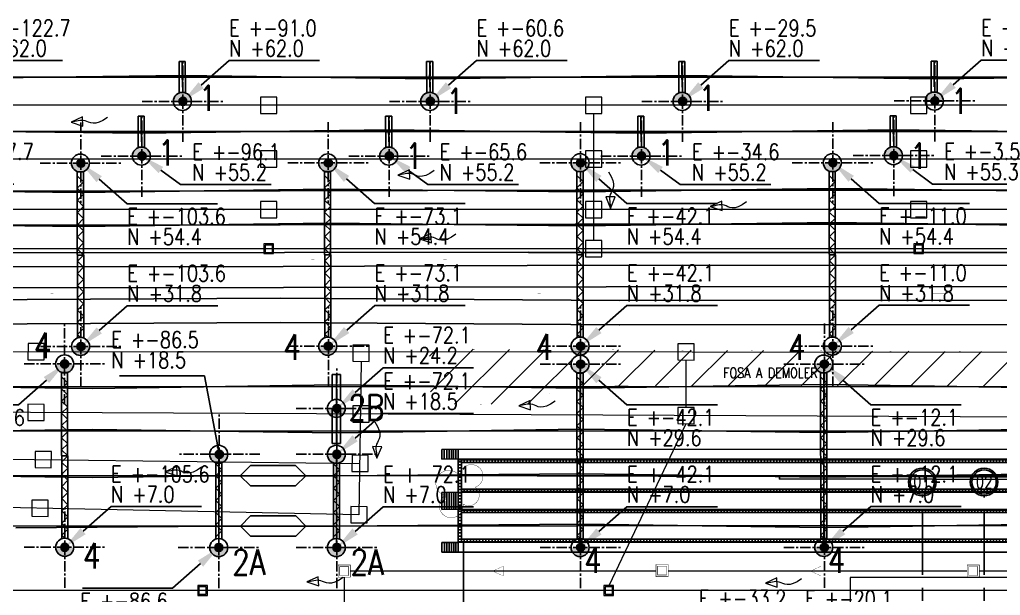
# Model space of a CAD drawing. Header units: millimetres. Extents: x -940 to 1351, y -586 to 711.
# Drawn here: x 488.1 to 608.8, y 285 to 355.9 of the extents above; entities that cross this region are included whole.
import ezdxf
from ezdxf import colors
from ezdxf.entities.mleader import LeaderData, LeaderLine
from ezdxf.math import Vec2, Vec3

# ---------------------------------------------------------------- set-up
doc = ezdxf.new("R2010")
doc.units = ezdxf.units.MM
doc.linetypes.add('CENTER', pattern=[50.8, 31.75, -6.35, 6.35, -6.35])
doc.linetypes.add('DASHED2', pattern=[0.375, 0.25, -0.125])
for name, color, linetype in [('_FO TESUR', 6, 'Continuous'), ('camara de inspeccion', 4, 'Continuous'), ('Catenaria', 2, 'Continuous'), ('CLOACAL PRIMARIO', 6, 'Continuous'), ('ENad-ARBOLES', 84, 'Continuous'), ('ENad-Muro y Alambres nuestro', 104, 'Continuous'), ('ENad-Vias principales', 2, 'Continuous'), ('GE-Background', 252, 'Continuous'), ('GE-Cotas', 1, 'Continuous'), ('GE-Ejes', 1, 'CENTER'), ('GE-Textos', 3, 'Continuous'), ('ME-Vias con catenarias', 30, 'Continuous'), ('PLATAFORMA LAVADOS', 1, 'Continuous'), ('REJILLA', 1, 'Continuous'), ('TUB', 3, 'Continuous'), ('unifilar VIAS Ppales', 5, 'DASHED2')]:
    doc.layers.add(name, color=color, linetype=linetype)
for name, color, linetype, lineweight in [('Catenaria textos', 253, 'Continuous', 15), ('CI-Circulación', 3, 'Continuous', 20), ('CI-DRENAJES ZONA VIAS', 5, 'Continuous', 9), ('CI-PLUVIALES', 3, 'Continuous', 9)]:
    doc.layers.add(name, color=color, linetype=linetype, lineweight=lineweight)
doc.styles.add('Romans', font='romans.shx', dxfattribs={"width": 0.8})
doc.styles.add('Romans PF', font='romans.shx', dxfattribs={"width": 0.8})
doc.styles.get("Standard").update_dxf_attribs({"font": 'arial.ttf'})

# ---------------------------------------------------------------- blocks, each defined once
blk = doc.blocks.new('CAMARA DRENAJE RANURADO')
at = {"layer": 'CI-DRENAJES ZONA VIAS', "ltscale": 2}
blk.add_lwpolyline([(0, -1), (2, -1), (2, 1), (0, 1)], close=True, dxfattribs=at)
blk = doc.blocks.new('CAMARA PL')
at = {"layer": 'CI-PLUVIALES', "ltscale": 2}
for points in [[(0, -0.6), (1.2, -0.6), (1.2, 0.6), (0, 0.6)], [(0.15, -0.45), (1.05, -0.45), (1.05, 0.45), (0.15, 0.45)]]:
    blk.add_lwpolyline(points, close=True, dxfattribs=at)
blk.add_lwpolyline([(0.35, 0.6), (0.85, 0.6)], dxfattribs=at)
blk = doc.blocks.new('CI')
at = {"layer": 'camara de inspeccion', "ltscale": 2, "const_width": 0.06}
for points in [[(17942.25, 14562.38), (17942.25, 14561.63), (17943, 14561.63), (17943.75, 14561.63), (17943.75, 14562.38), (17943.75, 14563.13), (17943, 14563.13), (17942.25, 14563.13)], [(17942.45, 14562.38), (17942.45, 14561.83), (17943, 14561.83), (17943.55, 14561.83), (17943.55, 14562.38), (17943.55, 14562.93), (17943, 14562.93), (17942.45, 14562.93)], [(17981.38, 14562.45), (17981.38, 14561.7), (17982.13, 14561.7), (17982.88, 14561.7), (17982.88, 14562.45), (17982.88, 14563.2), (17982.13, 14563.2), (17981.38, 14563.2)], [(17981.58, 14562.45), (17981.58, 14561.9), (17982.13, 14561.9), (17982.68, 14561.9), (17982.68, 14562.45), (17982.68, 14563), (17982.13, 14563), (17981.58, 14563)], [(18019.68, 14562.39), (18019.68, 14561.64), (18020.43, 14561.64), (18021.18, 14561.64), (18021.18, 14562.39), (18021.18, 14563.14), (18020.43, 14563.14), (18019.68, 14563.14)], [(18019.88, 14562.39), (18019.88, 14561.84), (18020.43, 14561.84), (18020.98, 14561.84), (18020.98, 14562.39), (18020.98, 14562.94), (18020.43, 14562.94), (18019.88, 14562.94)]]:
    blk.add_lwpolyline(points, close=True, dxfattribs=at)
blk = doc.blocks.new('flechas')
at = {"layer": 'CLOACAL PRIMARIO', "lineweight": 20, "ltscale": 2, "const_width": 0.06}
for points in [[(-17344.24, 3468.09), (-17346.83, 3466.9), (-17344.24, 3465.71), (-17344.24, 3468.09)], [(-17265.99, 3468.1), (-17268.57, 3466.9), (-17265.98, 3465.71), (-17265.99, 3468.1)]]:
    blk.add_lwpolyline(points, dxfattribs=at)
blk = doc.blocks.new('A$C03172A41')
at = {"layer": 'Catenaria'}
for points in [[(2.23, 12.59), (0, 12.59, 1)], [(2.23, 1.11), (0, 1.11, 1)]]:
    blk.add_hatch(color=256, dxfattribs=at).paths.add_polyline_path(points)
for p, q in [((0, 12.59), (2.23, 12.59)), ((0.74, 11.55), (0.74, 2.16)), ((1.49, 11.55), (1.49, 2.16)), ((0, 1.11), (2.23, 1.11))]:
    blk.add_line(p, q, dxfattribs=at)
blk.add_lwpolyline([(0.74, 2.42), (1.49, 3.17), (0.74, 3.92), (1.49, 4.67), (0.74, 5.42), (1.49, 6.17), (0.74, 6.92), (1.49, 7.67), (0.74, 8.42), (1.49, 9.17), (0.74, 9.92), (1.49, 10.67), (0.74, 11.42)], dxfattribs=at)
for centre in [(1.11, 12.59), (1.11, 1.11)]:
    blk.add_circle(centre, 1.11, dxfattribs=at)
blk = doc.blocks.new('A$C0E6C2C1E')
at = {"layer": 'Catenaria'}
for points in [[(2.23, 23.69), (0, 23.69, 1)], [(2.24, 1.11), (0.01, 1.11, 1)]]:
    blk.add_hatch(color=256, dxfattribs=at).paths.add_polyline_path(points)
at = {"linetype": 'Continuous', "ltscale": 4}
blk.add_line((1.49, 12.36), (0.74, 12.36), dxfattribs=at)
at = {"layer": 'Catenaria'}
for p, q in [((0.72, 22.62), (0.76, 2.16)), ((0.72, 22.62), (1.47, 22.62)), ((1.47, 22.62), (1.51, 2.15))]:
    blk.add_line(p, q, dxfattribs=at)
blk.add_lwpolyline([(1.13, 2.23), (0.76, 2.6), (1.51, 3.35), (0.76, 4.1), (1.51, 4.85), (0.75, 5.6), (1.5, 6.35), (0.75, 7.1), (1.5, 7.85), (0.75, 8.6), (1.5, 9.36), (0.75, 10.1), (1.49, 10.86), (0.74, 11.61), (1.49, 12.36), (0.74, 13.11), (1.49, 13.86), (0.74, 14.61), (1.48, 15.36), (0.73, 16.11), (1.48, 16.86), (0.73, 17.61), (1.48, 18.36), (0.73, 19.11), (1.48, 19.86), (0.72, 20.61), (1.47, 21.37), (0.72, 22.12)], dxfattribs=at)
for centre in [(1.11, 23.69), (1.12, 1.11)]:
    blk.add_circle(centre, 1.11, dxfattribs=at)
blk = doc.blocks.new('A$C0E88229D')
at = {"layer": 'Catenaria'}
blk.add_hatch(color=256, dxfattribs=at).paths.add_polyline_path([(2.23, 4.91), (0, 4.91, 1)])
at = {"linetype": 'Continuous', "ltscale": 4}
blk.add_line((1.11, 0), (1.11, 3.16), dxfattribs=at)
at = {"color": 1}
for p, q in [((1.01, 2.13), (1.11, 2.13)), ((1.01, 1.73), (1.11, 1.73)), ((1.11, 2.13), (1.21, 2.13)), ((1.11, 1.73), (1.21, 1.73))]:
    blk.add_line(p, q, dxfattribs=at)
at = {"layer": 'Catenaria'}
for p, q in [((0, 4.91), (2.23, 4.91)), ((0.74, 3.86), (0.74, 0)), ((1.49, 3.86), (1.49, 0))]:
    blk.add_line(p, q, dxfattribs=at)
at = {"layer": 'Catenaria', "linetype": 'Continuous', "ltscale": 4}
for p, q in [((1.49, 1.93), (0.74, 1.93)), ((1.49, 0), (0.74, 0))]:
    blk.add_line(p, q, dxfattribs=at)
at = {"layer": 'Catenaria'}
blk.add_circle((1.11, 4.91), 1.11, dxfattribs=at)
blk = doc.blocks.new('A$C31C300FB')
at = {"layer": 'Catenaria', "ltscale": 4}
for p, q in [((0, 1.25), (1.25, 2.51)), ((8.06, 1.25), (6.81, 2.51)), ((0, 1.25), (1.25, 0)), ((8.06, 1.25), (6.81, 0))]:
    blk.add_line(p, q, dxfattribs=at)
for points in [[(1.25, 2.51), (6.81, 2.51)], [(1.25, 0), (6.81, 0)]]:
    blk.add_lwpolyline(points, dxfattribs=at)
blk = doc.blocks.new('A$C479D10DC')
at = {"layer": 'Catenaria'}
blk.add_hatch(color=256, dxfattribs=at).paths.add_polyline_path([(2.23, 4.31), (0, 4.31, 1)])
at = {"layer": 'Catenaria', "ltscale": 2}
for p, q in [((0.61, 5.31), (0.61, 8.51)), ((0.61, 0), (0.61, 4.31))]:
    blk.add_line(p, q, dxfattribs=at)
at = {"layer": 'Catenaria', "ltscale": 4}
for p, q in [((0.61, 8.51), (1.61, 8.51)), ((1.11, 8.51), (1.11, 0)), ((1.61, 8.51), (1.61, 5.31)), ((1.61, 4.31), (1.61, 0)), ((1.61, 0), (0.61, 0))]:
    blk.add_line(p, q, dxfattribs=at)
at = {"layer": 'Catenaria'}
blk.add_line((0, 4.31), (2.23, 4.31), dxfattribs=at)
blk.add_circle((1.11, 4.31), 1.11, dxfattribs=at)
blk = doc.blocks.new('A$C32A26A33')
at = {"layer": 'Catenaria'}
for points in [[(2.23, 23.69), (0, 23.69, 1)], [(2.24, 1.11), (0.01, 1.11, 1)]]:
    blk.add_hatch(color=256, dxfattribs=at).paths.add_polyline_path(points)
for p, q in [((0.72, 22.62), (0.76, 2.16)), ((0.72, 22.62), (1.47, 22.62)), ((1.47, 22.62), (1.51, 2.15))]:
    blk.add_line(p, q, dxfattribs=at)
blk.add_lwpolyline([(1.13, 2.23), (0.76, 2.6), (1.51, 3.35), (0.76, 4.1), (1.51, 4.85), (0.75, 5.6), (1.5, 6.35), (0.75, 7.1), (1.5, 7.85), (0.75, 8.6), (1.5, 9.36), (0.75, 10.1), (1.49, 10.86), (0.74, 11.61), (1.49, 12.36), (0.74, 13.11), (1.49, 13.86), (0.74, 14.61), (1.48, 15.36), (0.73, 16.11), (1.48, 16.86), (0.73, 17.61), (1.48, 18.36), (0.73, 19.11), (1.48, 19.86), (0.72, 20.61), (1.47, 21.37), (0.72, 22.12)], dxfattribs=at)
for centre in [(1.11, 23.69), (1.12, 1.11)]:
    blk.add_circle(centre, 1.11, dxfattribs=at)
blk = doc.blocks.new('COORDENADAS 4.0')
at = {"layer": 'GE-Cotas', "ltscale": 4}
h = blk.add_hatch(color=256, dxfattribs=at)
h.dxf.hatch_style = 1
h.paths.add_polyline_path([(0, 0.5, 0.414214), (-0.5, 0), (0, 0)])
h.paths.add_polyline_path([(0, 0.5), (0, 0), (0.5, 0, 0.414214)])
h.paths.add_polyline_path([(0.5, 0), (0, 0), (0, -0.5, 0.414214)])
h.paths.add_polyline_path([(0, 0), (-0.5, 0, 0.414214), (0, -0.5)])
at = {"layer": 'GE-Cotas', "linetype": 'CENTER', "ltscale": 0.04}
for p, q in [((0, -5), (0, 5)), ((-5, 0), (5, 0))]:
    blk.add_line(p, q, dxfattribs=at)
at = {"layer": 'GE-Cotas', "ltscale": 4}
blk.add_circle((0, 0), 0.5, dxfattribs=at)
at = {"layer": 'GE-Cotas', "color": 3, "ltscale": 4, "style": 'Romans', "width": 0.8}
for tag, p in [('COORDENADASX', (5.7, 8.02)), ('COORDENADASY', (5.7, 5.52))]:
    blk.add_attdef(tag, p, '', height=2, dxfattribs=at)
at = {"layer": 'GE-Cotas', "color": 2, "ltscale": 4}
ml = blk.add_multileader_mtext('Standard', dxfattribs=at)
ml.set_content('', color=2)
ml.set_leader_properties()
ml.build(insert=Vec2(0, 0))
ml.multileader.update_dxf_attribs({"text_right_attachment_type": 6, "dogleg_length": 0.36, "arrow_head_size": 3})
ctx = ml.context
ctx.base_point, ctx.arrow_head_size = Vec3(16.83, 5.02), 3
ctx.right_attachment = 6
notes = []
notes.append((ctx, [(0, (1, 1, 0), (5.7, 5.02), (1, 0), 11.13, [(0, [(0, 0)], 0, [])])]))
ctx.mtext.insert, ctx.mtext.flow_direction = Vec3(18.83, 7.02), 5
for ctx, leaders in notes:
    for number, flags, end, landing, length, lines in leaders:
        leader = LeaderData()
        leader.index, (leader.has_last_leader_line, leader.has_dogleg_vector, leader.attachment_direction) = number, flags
        leader.last_leader_point, leader.dogleg_vector, leader.dogleg_length = Vec3(end), Vec3(landing), length
        for number, points, colour, breaks in lines:
            line = LeaderLine()
            line.index, line.vertices, line.color, line.breaks = number, Vec3.list(points), colors.encode_raw_color(colour), breaks
            leader.lines.append(line)
        ctx.leaders.append(leader)
blk = doc.blocks.new('COORDENADAS 4.2')
at = {"layer": 'GE-Cotas', "ltscale": 4}
h = blk.add_hatch(color=256, dxfattribs=at)
h.dxf.hatch_style = 1
h.paths.add_polyline_path([(0, -0.5, -0.414214), (-0.5, 0), (0, 0)])
h.paths.add_polyline_path([(0, -0.5), (0, 0), (0.5, 0, -0.414214)])
h.paths.add_polyline_path([(0.5, 0), (0, 0), (0, 0.5, -0.414214)])
h.paths.add_polyline_path([(0, 0), (-0.5, 0, -0.414214), (0, 0.5)])
at = {"layer": 'GE-Cotas', "linetype": 'CENTER', "ltscale": 0.04}
for p, q in [((0, 5), (0, -5)), ((-5, 0), (5, 0))]:
    blk.add_line(p, q, dxfattribs=at)
at = {"layer": 'GE-Cotas', "ltscale": 4}
blk.add_circle((0, 0), 0.5, dxfattribs=at)
at = {"layer": 'GE-Cotas', "color": 3, "ltscale": 4, "style": 'Romans', "width": 0.8}
for tag, p in [('COORDENADASX', (5.7, -7.56)), ('COORDENADASY', (5.7, -10.07))]:
    blk.add_attdef(tag, p, '', height=2, dxfattribs=at)
at = {"layer": 'GE-Cotas', "color": 2, "ltscale": 4}
ml = blk.add_multileader_mtext('Standard', dxfattribs=at)
ml.set_content('', color=2)
ml.set_leader_properties()
ml.build(insert=Vec2(0, 0))
ml.multileader.update_dxf_attribs({"text_right_attachment_type": 6, "dogleg_length": 0.36, "arrow_head_size": 3})
ctx = ml.context
ctx.base_point, ctx.arrow_head_size = Vec3(16.83, -5.02), 3
ctx.right_attachment = 6
notes = []
notes.append((ctx, [(0, (1, 1, 0), (5.7, -5.02), (1, 0), 11.13, [(0, [(0, 0)], 0, [])])]))
ctx.mtext.insert, ctx.mtext.flow_direction = Vec3(18.83, -3.02), 5
for ctx, leaders in notes:
    for number, flags, end, landing, length, lines in leaders:
        leader = LeaderData()
        leader.index, (leader.has_last_leader_line, leader.has_dogleg_vector, leader.attachment_direction) = number, flags
        leader.last_leader_point, leader.dogleg_vector, leader.dogleg_length = Vec3(end), Vec3(landing), length
        for number, points, colour, breaks in lines:
            line = LeaderLine()
            line.index, line.vertices, line.color, line.breaks = number, Vec3.list(points), colors.encode_raw_color(colour), breaks
            leader.lines.append(line)
        ctx.leaders.append(leader)
blk = doc.blocks.new('COORDENADAS 4.6')
at = {"layer": 'GE-Cotas', "ltscale": 4}
h = blk.add_hatch(color=256, dxfattribs=at)
h.dxf.hatch_style = 1
h.paths.add_polyline_path([(0, 0.5, 0.414214), (-0.5, 0), (0, 0)])
h.paths.add_polyline_path([(0, 0.5), (0, 0), (0.5, 0, 0.414214)])
h.paths.add_polyline_path([(0.5, 0), (0, 0), (0, -0.5, 0.414214)])
h.paths.add_polyline_path([(0, 0), (-0.5, 0, 0.414214), (0, -0.5)])
at = {"layer": 'GE-Cotas', "linetype": 'CENTER', "ltscale": 0.04}
for p, q in [((0, -5), (0, 5)), ((-5, 0), (5, 0))]:
    blk.add_line(p, q, dxfattribs=at)
at = {"layer": 'GE-Cotas', "ltscale": 4}
blk.add_circle((0, 0), 0.5, dxfattribs=at)
at = {"layer": 'GE-Cotas', "color": 3, "ltscale": 4, "style": 'Romans', "width": 0.8}
for tag, p in [('COORDENADASX', (6.2, -0.48)), ('COORDENADASY', (6.2, -2.99))]:
    blk.add_attdef(tag, p, '', height=2, dxfattribs=at)
at = {"layer": 'GE-Cotas', "color": 2, "ltscale": 4}
ml = blk.add_multileader_mtext('Standard', dxfattribs=at)
ml.set_content('', color=2)
ml.set_leader_properties()
ml.build(insert=Vec2(0, 0))
ml.multileader.update_dxf_attribs({"text_right_attachment_type": 6, "dogleg_length": 0.36, "arrow_head_size": 2.9})
ctx = ml.context
ctx.base_point, ctx.arrow_head_size, ctx.plane_origin = Vec3(15.88, -3.5), 2.9, Vec3(-0.94, 4.06)
ctx.right_attachment = 6
notes = []
notes.append((ctx, [(0, (1, 1, 0), (4.76, -3.5), (1, 0), 11.13, [(0, [(0, 0)], 0, [])])]))
ctx.mtext.insert, ctx.mtext.flow_direction = Vec3(17.88, -1.5), 5
for ctx, leaders in notes:
    for number, flags, end, landing, length, lines in leaders:
        leader = LeaderData()
        leader.index, (leader.has_last_leader_line, leader.has_dogleg_vector, leader.attachment_direction) = number, flags
        leader.last_leader_point, leader.dogleg_vector, leader.dogleg_length = Vec3(end), Vec3(landing), length
        for number, points, colour, breaks in lines:
            line = LeaderLine()
            line.index, line.vertices, line.color, line.breaks = number, Vec3.list(points), colors.encode_raw_color(colour), breaks
            leader.lines.append(line)
        ctx.leaders.append(leader)
blk = doc.blocks.new('COORDENADAS 4.7')
at = {"layer": 'GE-Cotas', "ltscale": 4}
h = blk.add_hatch(color=256, dxfattribs=at)
h.dxf.hatch_style = 1
h.paths.add_polyline_path([(0, 0.5, -0.414214), (0.5, 0), (0, 0)])
h.paths.add_polyline_path([(0, 0.5), (0, 0), (-0.5, 0, -0.414214)])
h.paths.add_polyline_path([(-0.5, 0), (0, 0), (0, -0.5, -0.414214)])
h.paths.add_polyline_path([(0, 0), (0.5, 0, -0.414214), (0, -0.5)])
at = {"layer": 'GE-Cotas', "linetype": 'CENTER', "ltscale": 0.04}
for p, q in [((0, -5), (0, 5)), ((5, 0), (-5, 0))]:
    blk.add_line(p, q, dxfattribs=at)
at = {"layer": 'GE-Cotas', "ltscale": 4}
blk.add_circle((0, 0), 0.5, dxfattribs=at)
at = {"layer": 'GE-Cotas', "color": 3, "ltscale": 4, "style": 'Romans', "width": 0.8}
for tag, p in [('COORDENADASX', (-13.28, 13.12)), ('COORDENADASY', (-13.28, 10.62))]:
    blk.add_attdef(tag, p, '', height=2, dxfattribs=at)
at = {"layer": 'GE-Cotas', "color": 2, "ltscale": 4}
ml = blk.add_multileader_mtext('Standard', dxfattribs=at)
ml.set_content('', color=2)
ml.set_leader_properties()
ml.build(insert=Vec2(0, 0))
ml.multileader.update_dxf_attribs({"text_right_attachment_type": 6, "dogleg_length": 0.36, "arrow_head_size": 1, "scale": 0.5})
ctx = ml.context
ctx.base_point, ctx.scale, ctx.char_height, ctx.arrow_head_size, ctx.landing_gap_size = Vec3(-13.28, 10.67), 0.5, 2, 1, 1
ctx.right_attachment, ctx.text_align_type = 6, 2
notes = []
notes.append((ctx, [(0, (1, 1, 0), (-1.8, 9.67), (-1, 0), 9.49, [(0, [(0, 0)], 0, [])])]))
ctx.mtext.insert, ctx.mtext.alignment, ctx.mtext.flow_direction = Vec3(-12.28, 11.67), 3, 5
for ctx, leaders in notes:
    for number, flags, end, landing, length, lines in leaders:
        leader = LeaderData()
        leader.index, (leader.has_last_leader_line, leader.has_dogleg_vector, leader.attachment_direction) = number, flags
        leader.last_leader_point, leader.dogleg_vector, leader.dogleg_length = Vec3(end), Vec3(landing), length
        for number, points, colour, breaks in lines:
            line = LeaderLine()
            line.index, line.vertices, line.color, line.breaks = number, Vec3.list(points), colors.encode_raw_color(colour), breaks
            leader.lines.append(line)
        ctx.leaders.append(leader)
blk = doc.blocks.new('COORDENADAS 4.1')
at = {"layer": 'GE-Cotas', "ltscale": 4}
h = blk.add_hatch(color=256, dxfattribs=at)
h.dxf.hatch_style = 1
h.paths.add_polyline_path([(0, 0.5, 0.414214), (-0.5, 0), (0, 0)])
h.paths.add_polyline_path([(0, 0.5), (0, 0), (0.5, 0, 0.414214)])
h.paths.add_polyline_path([(0.5, 0), (0, 0), (0, -0.5, 0.414214)])
h.paths.add_polyline_path([(0, 0), (-0.5, 0, 0.414214), (0, -0.5)])
at = {"layer": 'GE-Cotas', "linetype": 'CENTER', "ltscale": 0.04}
for p, q in [((0, -5), (0, 5)), ((-5, 0), (5, 0))]:
    blk.add_line(p, q, dxfattribs=at)
at = {"layer": 'GE-Cotas', "ltscale": 4}
blk.add_circle((0, 0), 0.5, dxfattribs=at)
at = {"layer": 'GE-Cotas', "color": 3, "ltscale": 4, "style": 'Romans', "width": 0.8}
for tag, p in [('COORDENADASX', (-17.03, -7.6)), ('COORDENADASY', (-16.8, -10.1))]:
    blk.add_attdef(tag, p, '', height=2, dxfattribs=at)
at = {"layer": 'GE-Cotas', "color": 2, "ltscale": 4}
ml = blk.add_multileader_mtext('Standard', dxfattribs=at)
ml.set_content('', color=2)
ml.set_leader_properties()
ml.build(insert=Vec2(0, 0))
ml.multileader.update_dxf_attribs({"text_right_attachment_type": 6, "dogleg_length": 0.36, "arrow_head_size": 3})
ctx = ml.context
ctx.base_point, ctx.arrow_head_size = Vec3(-18.78, -3.02), 3
ctx.right_attachment, ctx.text_align_type = 6, 2
notes = []
notes.append((ctx, [(0, (1, 1, 0), (-5.7, -5.02), (-1, 0), 9.08, [(0, [(0, 0)], 0, [])])]))
ctx.mtext.insert, ctx.mtext.alignment, ctx.mtext.flow_direction = Vec3(-16.78, -1.02), 3, 5
for ctx, leaders in notes:
    for number, flags, end, landing, length, lines in leaders:
        leader = LeaderData()
        leader.index, (leader.has_last_leader_line, leader.has_dogleg_vector, leader.attachment_direction) = number, flags
        leader.last_leader_point, leader.dogleg_vector, leader.dogleg_length = Vec3(end), Vec3(landing), length
        for number, points, colour, breaks in lines:
            line = LeaderLine()
            line.index, line.vertices, line.color, line.breaks = number, Vec3.list(points), colors.encode_raw_color(colour), breaks
            leader.lines.append(line)
        ctx.leaders.append(leader)
blk = doc.blocks.new('cat')
at = {"layer": 'Catenaria', "linetype": 'Continuous', "ltscale": 4}
for p, q in [((-91.09, 65.14), (-122.74, 64.74)), ((-60.64, 64.74), (-91.09, 65.14)), ((-29.59, 65.14), (-60.64, 64.74)), ((1.47, 64.74), (-29.59, 65.14)), ((32.52, 65.14), (1.47, 64.74)), ((-127.79, 58.45), (-96.13, 58.05)), ((-96.13, 58.05), (-65.69, 58.45)), ((-65.69, 58.45), (-34.63, 58.05)), ((-34.63, 58.05), (-3.58, 58.45)), ((-3.58, 58.45), (27.47, 58.05)), ((-135.29, 51.11), (-103.63, 50.73)), ((-103.63, 50.73), (-73.18, 51.17)), ((-73.18, 51.17), (-42.13, 50.83)), ((-42.13, 50.83), (-11.07, 51.25)), ((-11.07, 51.25), (19.98, 50.87)), ((-135.29, 46.92), (-103.63, 46.54)), ((-103.63, 46.54), (-73.18, 46.96)), ((-73.18, 46.96), (-42.13, 46.63)), ((-42.13, 46.63), (-11.07, 47.04)), ((-11.07, 47.04), (19.98, 46.64))]:
    blk.add_line(p, q, dxfattribs=at)
at = {"layer": 'Catenaria', "ltscale": 4}
for p, q in [((-42.13, 29.6), (-42.13, 7.03)), ((-12.13, 29.61), (-12.13, 7.04)), ((-130.6, 27.03), (-102.14, 26.61)), ((-102.14, 26.61), (-72.13, 27.05)), ((-130.61, 21.14), (-102.14, 21.57)), ((-102.14, 21.57), (-72.12, 21.16)), ((-86.6, 18.5), (-86.6, 7.02)), ((-72.13, 18.5), (-72.13, 7.02)), ((-130.6, 16.06), (-102.15, 15.65)), ((-102.15, 15.65), (-86.6, 15.87)), ((-86.6, 15.87), (-72.13, 15.87)), ((-111.6, 9.45), (-86.6, 9.67)), ((-86.6, 9.67), (-83.93, 9.67)), ((-83.93, 9.67), (-72.13, 9.67))]:
    blk.add_line(p, q, dxfattribs=at)
for points in [[(-72.13, 27.05), (-42.13, 26.64), (-12.13, 27.08), (17.87, 26.66), (47.87, 27.1), (77.87, 26.69), (107.87, 27.13), (137.87, 26.72), (167.87, 27.15), (197.87, 26.74), (227.87, 27.18), (257.87, 26.77), (287.87, 27.21)], [(-72.13, 21.16), (-42.13, 21.6), (-12.13, 21.19), (17.87, 21.63), (47.87, 21.21), (77.87, 21.65), (107.87, 21.24), (137.87, 21.68), (167.87, 21.26), (197.87, 21.7), (227.87, 21.29), (257.87, 21.73), (287.87, 21.32)], [(-72.13, 15.86), (-42.13, 16.1), (-12.13, 15.68), (17.87, 16.12), (47.87, 15.71), (77.87, 16.15), (107.87, 15.74), (137.87, 16.17), (167.87, 15.76), (197.87, 16.2), (227.87, 15.79), (257.87, 16.23), (276.13, 15.85)], [(-72.12, 9.66), (-42.12, 9.89), (-12.12, 9.48), (17.88, 9.92), (47.88, 9.51), (77.88, 9.95), (107.88, 9.53), (137.88, 9.97), (167.88, 9.56), (197.88, 10), (227.88, 9.58), (257.88, 10.02), (276.78, 9.82)]]:
    blk.add_lwpolyline(points, dxfattribs=at)
at = {"layer": 'TUB'}
blk.add_line((-56.48, 7.73), (-56.48, -2.87), dxfattribs=at)
at = {"layer": 'Catenaria', "linetype": 'Continuous', "ltscale": 4}
for name, p, rotation in [('A$C0E88229D', (-89.98, 66.88), 180.1764939195329), ('A$C0E88229D', (-59.53, 66.88), 180.1764939195329), ('A$C0E88229D', (-28.48, 66.88), 180.1764939195329), ('A$C0E88229D', (2.57, 66.92), 180.1764939195329), ('A$C0E88229D', (-95.03, 60.14), 180.176493919533), ('A$C0E88229D', (-64.58, 60.14), 180.176493919533), ('A$C0E88229D', (-33.53, 60.14), 180.176493919533), ('A$C0E88229D', (-2.47, 60.19), 180.176493919533), ('A$C32A26A33', (-43.25, 5.91), 359.9759592798566), ('A$C32A26A33', (-13.25, 5.93), 359.9759592798566)]:
    blk.add_blockref(name, p, dxfattribs=dict(at, rotation=rotation))
for name, p in [('A$C0E6C2C1E', (-104.74, 30.67)), ('A$C0E6C2C1E', (-74.3, 30.7)), ('A$C0E6C2C1E', (-43.24, 30.71)), ('A$C0E6C2C1E', (-12.19, 30.72)), ('A$C0E6C2C1E', (-106.68, 5.94)), ('A$C479D10DC', (-73.24, 19.84)), ('A$C03172A41', (-87.71, 5.91)), ('A$C03172A41', (-73.24, 5.91))]:
    blk.add_blockref(name, p, dxfattribs=at)
at = {"layer": 'Catenaria', "ltscale": 4}
for p in [(-83.96, 14.61), (-83.93, 8.41)]:
    blk.add_blockref('A$C31C300FB', p, dxfattribs=at)
at = {"layer": 'GE-Cotas', "ltscale": 4}
for name, p, values in [('COORDENADAS 4.0', (-122.67, 61.99), {'COORDENADASY': 'N +62.0', 'COORDENADASX': 'E +-122.7'}), ('COORDENADAS 4.0', (-91.02, 61.97), {'COORDENADASY': 'N +62.0', 'COORDENADASX': 'E +-91.0'}), ('COORDENADAS 4.0', (-60.57, 61.97), {'COORDENADASY': 'N +62.0', 'COORDENADASX': 'E +-60.6'}), ('COORDENADAS 4.0', (-29.51, 61.97), {'COORDENADASY': 'N +62.0', 'COORDENADASX': 'E +-29.5'}), ('COORDENADAS 4.0', (1.54, 62.02), {'COORDENADASY': 'N +62.0', 'COORDENADASX': 'E +1.5'}), ('COORDENADAS 4.6', (-127.72, 55.25), {'COORDENADASY': 'N +55.3', 'COORDENADASX': 'E +-127.7'}), ('COORDENADAS 4.2', (-103.57, 54.36), {'COORDENADASX': 'E +-103.6', 'COORDENADASY': 'N +54.4'}), ('COORDENADAS 4.6', (-96.06, 55.23), {'COORDENADASY': 'N +55.2', 'COORDENADASX': 'E +-96.1'}), ('COORDENADAS 4.2', (-73.12, 54.39), {'COORDENADASX': 'E +-73.1', 'COORDENADASY': 'N +54.4'}), ('COORDENADAS 4.6', (-65.61, 55.23), {'COORDENADASY': 'N +55.2', 'COORDENADASX': 'E +-65.6'}), ('COORDENADAS 4.2', (-42.07, 54.4), {'COORDENADASX': 'E +-42.1', 'COORDENADASY': 'N +54.4'}), ('COORDENADAS 4.6', (-34.56, 55.23), {'COORDENADASY': 'N +55.2', 'COORDENADASX': 'E +-34.6'}), ('COORDENADAS 4.2', (-11.01, 54.41), {'COORDENADASX': 'E +-11.0', 'COORDENADASY': 'N +54.4'}), ('COORDENADAS 4.6', (-3.51, 55.28), {'COORDENADASY': 'N +55.3', 'COORDENADASX': 'E +-3.5'}), ('COORDENADAS 4.0', (-103.56, 31.78), {'COORDENADASY': 'N +31.8', 'COORDENADASX': 'E +-103.6'}), ('COORDENADAS 4.0', (-73.11, 31.82), {'COORDENADASY': 'N +31.8', 'COORDENADASX': 'E +-73.1'}), ('COORDENADAS 4.0', (-42.06, 31.82), {'COORDENADASY': 'N +31.8', 'COORDENADASX': 'E +-42.1'}), ('COORDENADAS 4.0', (-11.01, 31.83), {'COORDENADASY': 'N +31.8', 'COORDENADASX': 'E +-11.0'}), ('COORDENADAS 4.1', (-105.57, 29.63), {'COORDENADASY': 'N +29.6', 'COORDENADASX': 'E +-105.6'}), ('COORDENADAS 4.0', (-72.06, 24.15), {'COORDENADASY': 'N +24.2', 'COORDENADASX': 'E +-72.1'}), ('COORDENADAS 4.2', (-42.06, 29.6), {'COORDENADASX': 'E +-42.1', 'COORDENADASY': 'N +29.6'}), ('COORDENADAS 4.2', (-12.06, 29.61), {'COORDENADASX': 'E +-12.1', 'COORDENADASY': 'N +29.6'}), ('COORDENADAS 4.7', (-86.54, 18.5), {'COORDENADASY': 'N +18.5', 'COORDENADASX': 'E +-86.5'}), ('COORDENADAS 4.0', (-72.07, 18.5), {'COORDENADASY': 'N +18.5', 'COORDENADASX': 'E +-72.1'}), ('COORDENADAS 4.0', (-105.56, 7.05), {'COORDENADASY': 'N +7.0', 'COORDENADASX': 'E +-105.6'}), ('COORDENADAS 4.0', (-72.07, 7.02), {'COORDENADASY': 'N +7.0', 'COORDENADASX': 'E +-72.1'}), ('COORDENADAS 4.0', (-42.06, 7.03), {'COORDENADASY': 'N +7.0', 'COORDENADASX': 'E +-42.1'}), ('COORDENADAS 4.0', (-12.06, 7.04), {'COORDENADASY': 'N +7.0', 'COORDENADASX': 'E +-12.1'}), ('COORDENADAS 4.1', (-86.6, 7.02), {'COORDENADASY': 'N +7.0', 'COORDENADASX': 'E +-86.6'}), ('COORDENADAS 4.0', (-33.21, -8.27), {'COORDENADASY': 'N +-8.3', 'COORDENADASX': 'E +-33.2'}), ('COORDENADAS 4.0', (-20.13, -8.3), {'COORDENADASY': 'N +-8.3', 'COORDENADASX': 'E +-20.1'})]:
    blk.add_blockref(name, p, dxfattribs=at).add_auto_attribs(values)
at = {"layer": 'Catenaria textos', "char_height": 5, "width": 356.7779, "attachment_point": 1, "line_spacing_factor": 1.200001, "style": 'Romans PF'}
for s, insert in [('{\\H0.625x;\\C3;1}', (-89.04, 63.94)), ('{\\H0.625x;\\C3;1}', (-58.59, 63.54)), ('{\\H0.625x;\\C3;1}', (-27.54, 63.94)), ('{\\H0.625x;\\C3;1}', (3.52, 63.54)), ('{\\H0.625x;\\C3;1}', (-94.09, 57.2)), ('{\\H0.625x;\\C3;1}', (-63.64, 56.8)), ('{\\H0.625x;\\C3;1}', (-32.58, 57.2)), ('{\\H0.625x;\\C3;1}', (-1.53, 56.8)), ('{\\H0.625x;\\C3;4}', (-109.34, 33.45)), ('{\\H0.625x;\\C3;4}', (-78.65, 33.27)), ('{\\H0.625x;\\C3;4}', (-47.6, 33.28)), ('{\\H0.625x;\\C3;4}', (-16.5, 33.27)), ('{\\H0.625x;\\C3;2B}', (-70.63, 25.84)), ('{\\H0.625x;\\C3;4}', (-103.31, 7.56)), ('{\\H0.625x;\\C3;2A}', (-84.95, 6.77)), ('{\\H0.625x;\\C3;2A}', (-70.37, 6.77)), ('{\\H0.625x;\\C3;4}', (-41.62, 7.03)), ('{\\H0.625x;\\C3;4}', (-11.62, 7.04))]:
    blk.add_mtext(s, dxfattribs=dict(at, insert=insert))

msp = doc.modelspace()

# ---------------------------------------------------------------- hatches: boundary and pattern name
at = {"layer": 'GE-Background'}
h = msp.add_hatch(dxfattribs=at)
h.set_pattern_fill('ANSI31', color=256)
h.set_pattern_definition([(45, (-6414535.1787, -6135190.433), (-2.2450640303, 2.2450640302), [])])
h.paths.add_polyline_path([(538.551, 315.376), (538.729, 308.546), (552.778, 308.615), (553.692, 310.839), (639.735, 310.788), (639.854, 314.889)])
at = {"layer": 'REJILLA'}
h = msp.add_hatch(dxfattribs=at)
h.set_pattern_fill('LINE', color=256, scale=0.12, angle=90)
h.set_pattern_definition([(90, (-1244.4497, 4296.645), (-0.381, -3e-12), [])])
h.paths.add_polyline_path([(542.494, 301.707), (542.494, 301.407), (795.69, 301.407), (795.69, 301.707)])
h.paths.add_polyline_path([(795.691, 297.819), (795.691, 298.119), (542.494, 298.119), (542.494, 297.819)])
h.paths.add_polyline_path([(542.494, 295.519), (542.494, 295.219), (795.691, 295.219), (795.691, 295.519)])
h.paths.add_polyline_path([(795.691, 291.631), (795.691, 291.931), (542.494, 291.931), (542.494, 291.631)])
h.paths.add_polyline_path([(542.772, 301.409), (543.427, 302.064), (543.257, 302.234), (542.602, 301.579)], flags=9)
h.paths.add_polyline_path([(542.772, 297.816), (543.308, 298.353), (543.138, 298.522), (542.602, 297.986)], flags=9)
h.paths.add_polyline_path([(542.772, 295.21), (543.315, 295.752), (543.145, 295.922), (542.603, 295.379)], flags=9)
h.paths.add_polyline_path([(795.322, 291.51), (795.859, 292.046), (795.689, 292.216), (795.153, 291.679)], flags=9)
h.paths.add_polyline_path([(542.773, 291.628), (543.315, 292.171), (543.145, 292.34), (542.603, 291.798)], flags=9)
h = msp.add_hatch(dxfattribs=at)
h.set_pattern_fill('LINE', color=256, scale=0.12)
h.set_pattern_definition([(5e-10, (-1244.4497, 4296.645), (-3e-12, 0.381), [])])
h.paths.add_polyline_path([(542.494, 301.407), (542.494, 301.407), (542.494, 301.707), (542.093, 301.707), (542.094, 298.418), (542.494, 298.418)])
h.paths.add_polyline_path([(542.494, 297.819), (542.494, 297.819), (542.494, 298.119), (542.494, 298.418), (542.094, 298.418), (542.094, 292.811), (542.494, 292.811)])
h.paths.add_polyline_path([(542.094, 292.811), (542.094, 291.631), (542.494, 291.631), (542.494, 291.931), (542.494, 292.811)])
h.paths.add_polyline_path([(796.09, 301.707), (795.69, 301.707), (795.69, 301.407), (795.691, 295.519), (795.691, 295.519), (795.691, 295.219), (795.691, 291.931), (795.691, 291.931), (795.691, 291.631), (796.091, 291.631)])

# ---------------------------------------------------------------- linework, layer by layer
at = {"layer": '_FO TESUR', "ltscale": 0.2}
for points in [[(561.911, 318.336), (520.155, 318.642), (450.104, 318.256), (347.789, 318.182)], [(561.935, 318.339), (939.779, 318.501)]]:
    msp.add_lwpolyline(points, dxfattribs=at)
at = {"layer": 'CI-Circulación', "ltscale": 2}
msp.add_line((765.361, 287.23), (598.843, 287.23), dxfattribs=at)
for points in [[(598.843, 287.23), (590.343, 287.23)], [(598.843, 287.23), (590.343, 287.23), (590.343, 237.02)]]:
    msp.add_lwpolyline(points, dxfattribs=at)
at = {"layer": 'CI-DRENAJES ZONA VIAS', "ltscale": 2}
for points in [[(877.765, 345.387), (319.765, 345.387)], [(558.765, 328.721), (558.765, 344.387)], [(498.905, 343.89), (498.35, 343.518), (497.88, 343.291), (497.481, 343.182), (497.142, 343.165), (496.852, 343.213), (496.6, 343.298), (496.372, 343.395), (496.158, 343.475), (495.947, 343.519), (495.738, 343.528), (495.528, 343.511), (495.317, 343.476), (495.104, 343.432), (494.888, 343.386), (494.667, 343.348), (494.442, 343.325)], [(903.055, 338.767), (279.765, 338.767)], [(539.138, 337.351), (538.583, 336.979), (538.112, 336.752), (537.713, 336.643), (537.375, 336.626), (537.085, 336.674), (536.832, 336.759), (536.605, 336.855), (536.39, 336.936), (536.18, 336.98), (535.97, 336.989), (535.76, 336.972), (535.55, 336.937), (535.336, 336.893), (535.12, 336.847), (534.9, 336.809), (534.675, 336.786)], [(560.589, 337.179), (560.92, 336.599), (561.112, 336.112), (561.191, 335.707), (561.183, 335.368), (561.115, 335.082), (561.011, 334.836), (560.898, 334.616), (560.802, 334.409), (560.743, 334.202), (560.719, 333.994), (560.721, 333.783), (560.74, 333.57), (560.769, 333.354), (560.798, 333.135), (560.821, 332.913), (560.827, 332.686)], [(577.584, 333.483), (577.029, 333.111), (576.558, 332.884), (576.159, 332.775), (575.821, 332.758), (575.531, 332.806), (575.278, 332.891), (575.051, 332.987), (574.837, 333.068), (574.626, 333.112), (574.416, 333.121), (574.207, 333.104), (573.996, 333.069), (573.782, 333.025), (573.566, 332.979), (573.346, 332.941), (573.121, 332.918)], [(957.765, 332.542), (217.52, 332.542)], [(450.562, 315.057), (1052.01, 314.866)], [(771.129, 306.216), (454.194, 307.724), (244.17, 309.8), (57.35, 313.595)], [(530.129, 313.85), (529.861, 294.959)], [(57.435, 309.365), (288.708, 304.504), (372.136, 303.152), (422.959, 302.578), (530.009, 301.284)], [(554.003, 308.945), (553.448, 308.573), (552.977, 308.346), (552.579, 308.237), (552.24, 308.22), (551.95, 308.268), (551.697, 308.353), (551.47, 308.45), (551.256, 308.53), (551.045, 308.574), (550.836, 308.583), (550.626, 308.566), (550.415, 308.531), (550.202, 308.487), (549.985, 308.441), (549.765, 308.403), (549.54, 308.38)], [(531.832, 306.411), (532.163, 305.83), (532.355, 305.344), (532.434, 304.939), (532.426, 304.6), (532.358, 304.314), (532.254, 304.068), (532.141, 303.848), (532.045, 303.641), (531.987, 303.434), (531.962, 303.225), (531.964, 303.015), (531.983, 302.802), (532.012, 302.586), (532.041, 302.367), (532.064, 302.145), (532.07, 301.918)], [(570.126, 306.172), (560.623, 286.222)], [(510.504, 300.813), (509.949, 300.441), (509.478, 300.214), (509.079, 300.105), (508.741, 300.088), (508.451, 300.136), (508.198, 300.222), (507.971, 300.318), (507.756, 300.398), (507.546, 300.442), (507.336, 300.451), (507.126, 300.434), (506.915, 300.399), (506.702, 300.355), (506.486, 300.31), (506.266, 300.271), (506.04, 300.248)], [(529.861, 294.959), (450.495, 296.596)]]:
    msp.add_lwpolyline(points, dxfattribs=at)
for points in [[(517.765, 344.387), (519.765, 344.387), (519.765, 346.387), (517.765, 346.387)], [(557.765, 344.387), (559.765, 344.387), (559.765, 346.387), (557.765, 346.387)], [(597.765, 344.387), (599.765, 344.387), (599.765, 346.387), (597.765, 346.387)], [(494.442, 343.325), (495.904, 342.831), (495.841, 343.975)], [(517.765, 337.767), (519.765, 337.767), (519.765, 339.767), (517.765, 339.767)], [(557.765, 337.767), (559.765, 337.767), (559.765, 339.767), (557.765, 339.767)], [(597.765, 337.767), (599.765, 337.767), (599.765, 339.767), (597.765, 339.767)], [(534.675, 336.786), (536.136, 336.292), (536.074, 337.436)], [(517.765, 331.542), (519.765, 331.542), (519.765, 333.542), (517.765, 333.542)], [(557.765, 331.542), (559.765, 331.542), (559.765, 333.542), (557.765, 333.542)], [(560.827, 332.686), (561.426, 334.108), (560.28, 334.129)], [(573.121, 332.918), (574.583, 332.424), (574.52, 333.568)], [(597.765, 331.542), (599.765, 331.542), (599.765, 333.542), (597.765, 333.542)], [(557.765, 326.721), (559.765, 326.721), (559.765, 328.721), (557.765, 328.721)], [(549.54, 308.38), (551.002, 307.886), (550.939, 309.031)], [(532.07, 301.918), (532.669, 303.34), (531.523, 303.361)], [(506.04, 300.248), (507.502, 299.754), (507.44, 300.899)]]:
    msp.add_lwpolyline(points, close=True, dxfattribs=at)
at = {"layer": 'CI-DRENAJES ZONA VIAS'}
msp.add_lwpolyline([(570.136, 308.172), (570.129, 314.015)], dxfattribs=at)
at = {"layer": 'CI-PLUVIALES', "ltscale": 2}
for points in [[(537.337, 328.931), (538.799, 328.438), (538.737, 329.582)], [(523.462, 286.679), (524.924, 286.185), (524.862, 287.329)], [(579.897, 286.518), (581.359, 286.024), (581.296, 287.169)]]:
    msp.add_lwpolyline(points, close=True, dxfattribs=at)
for points in [[(541.801, 329.496), (541.246, 329.124), (540.775, 328.897), (540.376, 328.789), (540.038, 328.772), (539.748, 328.819), (539.495, 328.905), (539.268, 329.001), (539.053, 329.082), (538.843, 329.125), (538.633, 329.134), (538.423, 329.117), (538.212, 329.083), (537.999, 329.038), (537.783, 328.993), (537.563, 328.954), (537.337, 328.931)], [(55.739, 327.729), (797.765, 327.729)], [(527.926, 287.244), (527.371, 286.872), (526.9, 286.645), (526.501, 286.536), (526.163, 286.519), (525.873, 286.567), (525.62, 286.652), (525.393, 286.749), (525.178, 286.829), (524.968, 286.873), (524.758, 286.882), (524.548, 286.865), (524.337, 286.83), (524.124, 286.786), (523.908, 286.74), (523.688, 286.702), (523.462, 286.679)], [(584.36, 287.083), (583.805, 286.711), (583.334, 286.484), (582.935, 286.375), (582.597, 286.358), (582.307, 286.406), (582.054, 286.491), (581.827, 286.588), (581.613, 286.668), (581.402, 286.712), (581.192, 286.721), (580.983, 286.704), (580.772, 286.669), (580.558, 286.625), (580.342, 286.579), (580.122, 286.541), (579.897, 286.518)], [(859.79, 285.63), (461.223, 285.63)]]:
    msp.add_lwpolyline(points, dxfattribs=at)
at = {"layer": 'CLOACAL PRIMARIO', "lineweight": 5, "ltscale": 2}
for p, q in [((566.438, 288.023), (528.809, 288.021)), ((604.732, 288.021), (567.938, 288.023)), ((645.649, 288.021), (606.232, 288.019)), ((528.059, 287.273), (528.059, 278.012))]:
    msp.add_line(p, q, dxfattribs=at)
at = {"layer": 'ENad-ARBOLES', "const_width": 0.04}
msp.add_lwpolyline([(542.678, 296.283, 0.9663774), (544.175, 298.357, 1.9735144), (542.29, 299.675, 1.4372724), (540.461, 297.307, 1.8703369)], format="xyb", close=True, dxfattribs=at)
at = {"layer": 'ENad-Muro y Alambres nuestro', "ltscale": 2}
msp.add_lwpolyline([(945.558, 299.544), (829.34, 299.54), (737.827, 299.485), (658.697, 299.5), (581.627, 299.677), (536.907, 299.784)], dxfattribs=at)
at = {"layer": 'ENad-Muro y Alambres nuestro', "color": 1, "ltscale": 2}
msp.add_lwpolyline([(945.558, 299.544), (945.562, 299.244), (829.34, 299.24), (737.827, 299.185), (658.696, 299.2), (581.632, 299.377), (581.627, 299.677)], dxfattribs=at)
at = {"layer": 'ENad-Vias principales', "ltscale": 0.2}
for points in [[(550.723, 327.275), (520.72, 327.235), (450.224, 327.17), (326.589, 327.177), (277.64, 327.181), (226.712, 327.155), (161.766, 327.145), (57.306, 327.137)], [(550.723, 327.275), (520.72, 327.235), (450.224, 327.17), (326.589, 327.177), (277.64, 327.181), (226.712, 327.155), (161.766, 327.145), (57.306, 327.137)], [(550.721, 327.271), (969.048, 327.271)], [(550.721, 327.271), (969.048, 327.271)], [(550.567, 325.641), (520.532, 325.532), (450.13, 325.497), (326.558, 325.493), (277.545, 325.494), (226.62, 325.39), (161.749, 325.46), (57.253, 325.433)], [(550.567, 325.641), (520.532, 325.532), (450.13, 325.497), (326.558, 325.493), (277.545, 325.494), (226.62, 325.39), (161.749, 325.46), (57.253, 325.433)], [(550.567, 325.642), (969.038, 325.805)], [(550.567, 325.642), (969.038, 325.805)], [(226.74, 322.917), (277.681, 322.928), (326.641, 322.867), (390.443, 322.946), (450.145, 322.917), (520.581, 322.929), (560.299, 323.028)], [(226.74, 322.917), (277.681, 322.928), (326.641, 322.867), (390.443, 322.946), (450.145, 322.917), (520.581, 322.929), (560.299, 323.028)], [(560.295, 323.026), (963.245, 323.307)], [(560.295, 323.026), (963.245, 323.307)], [(561.933, 321.336), (520.158, 321.642), (450.094, 321.256), (326.517, 321.167), (277.59, 321.191), (226.553, 321.228), (161.592, 321.205), (57.376, 321.119)], [(561.933, 321.336), (520.158, 321.642), (450.094, 321.256), (326.517, 321.167), (277.59, 321.191), (226.553, 321.228), (161.592, 321.205), (57.376, 321.119)], [(561.934, 321.339), (986.758, 321.521)], [(561.934, 321.339), (986.758, 321.521)]]:
    msp.add_lwpolyline(points, dxfattribs=at)
at = {"layer": 'GE-Background', "const_width": 0.001}
msp.add_lwpolyline([(538.551, 315.376), (538.729, 308.546), (552.778, 308.615), (553.692, 310.839), (639.735, 310.788), (639.854, 314.889)], close=True, dxfattribs=at)
at = {"layer": 'GE-Ejes', "ltscale": 0.25}
for p, q in [((599.22, 211.35), (599.22, 297.296)), ((606.82, 211.35), (606.82, 297.296))]:
    msp.add_line(p, q, dxfattribs=at)
at = {"layer": 'GE-Ejes', "color": 3, "linetype": 'ByBlock'}
for centre, radius in [((599.22, 298.996), 1.7), ((606.82, 298.996), 1.7), ((599.22, 298.996), 1.5), ((606.82, 298.996), 1.5)]:
    msp.add_circle(centre, radius, dxfattribs=at)
at = {"layer": 'ME-Vias con catenarias', "ltscale": 0.5}
for p, q in [((859.441, 348.838), (354.621, 348.838)), ((883.472, 342.147), (301.643, 342.147)), ((520.179, 334.842), (485.12, 334.827)), ((556.493, 334.924), (520.179, 334.842)), ((608.071, 334.933), (556.493, 334.924)), ((659.643, 334.942), (608.071, 334.933)), ((359.629, 310.66), (975.975, 310.924)), ((398.154, 305.213), (985.145, 305.464)), ((469.045, 299.74), (862.442, 299.908))]:
    msp.add_line(p, q, dxfattribs=at)
msp.add_lwpolyline([(897.184, 332.838), (893.498, 332.375, -0.0311822), (868.626, 330.813), (740.978, 330.77), (659.645, 330.742), (608.072, 330.733), (556.498, 330.724), (520.185, 330.642), (485.122, 330.627), (450.06, 330.612), (391.227, 330.606), (332.427, 330.601), (304.84, 330.583), (277.252, 330.566), (251.976, 330.529), (226.7, 330.492), (209.356, 330.5, 0.0013615), (208.267, 330.498), (207.004, 330.491, -0.0017959), (205.567, 330.489), (201.454, 330.498)], format="xyb", dxfattribs=at)
msp.add_lwpolyline([(454.877, 293.534), (862.612, 293.709), (907.446, 293.728)], dxfattribs=at)
at = {"layer": 'PLATAFORMA LAVADOS', "ltscale": 2}
for p, q in [((540.089, 303.006), (798.089, 303.117)), ((540.089, 301.806), (540.089, 303.006)), ((540.379, 301.806), (540.379, 303.006)), ((540.669, 301.806), (540.669, 303.006)), ((540.959, 301.807), (540.959, 303.007)), ((541.249, 301.807), (541.249, 303.007)), ((541.529, 301.807), (541.529, 303.007)), ((541.809, 301.807), (541.809, 303.007)), ((542.089, 301.807), (542.089, 303.007)), ((542.089, 301.807), (542.089, 303.007)), ((540.089, 301.806), (798.089, 301.917)), ((540.091, 297.718), (798.091, 297.829)), ((540.092, 295.618), (540.091, 297.718)), ((540.382, 295.618), (540.381, 297.718)), ((540.672, 295.618), (540.671, 297.718)), ((540.962, 295.619), (540.961, 297.719)), ((541.252, 295.619), (541.251, 297.719)), ((541.532, 295.619), (541.531, 297.719)), ((541.812, 295.619), (541.811, 297.719)), ((542.092, 295.619), (542.091, 297.719)), ((542.092, 295.619), (542.091, 297.719)), ((542.092, 295.619), (542.091, 297.719)), ((540.092, 295.618), (798.092, 295.729)), ((542.094, 291.531), (540.094, 291.53)), ((540.094, 290.33), (540.094, 291.53)), ((540.384, 290.33), (540.384, 291.53)), ((540.674, 290.33), (540.674, 291.53)), ((540.964, 290.331), (540.964, 291.531)), ((541.254, 290.331), (541.254, 291.531)), ((541.534, 290.331), (541.534, 291.531)), ((541.814, 290.331), (541.814, 291.531)), ((542.094, 291.531), (796.094, 291.64)), ((542.094, 291.531), (542.094, 290.331)), ((542.094, 290.331), (542.094, 291.531)), ((542.094, 290.331), (542.094, 291.531)), ((542.094, 290.331), (540.094, 290.33)), ((542.094, 290.331), (796.094, 290.44))]:
    msp.add_line(p, q, dxfattribs=at)
at = {"layer": 'REJILLA'}
msp.add_lwpolyline([(542.493, 301.707), (542.494, 291.631), (542.094, 291.631), (542.093, 301.707)], close=True, dxfattribs=at)
for points in [[(542.494, 301.707), (542.494, 301.407), (795.69, 301.407), (795.69, 301.707), (542.093, 301.707)], [(542.494, 297.819), (542.494, 298.119), (795.691, 298.119), (795.691, 297.819), (542.494, 297.819)], [(542.494, 295.519), (542.494, 295.219), (795.691, 295.219), (795.691, 295.519), (542.494, 295.519)], [(542.494, 291.631), (542.494, 291.931), (795.691, 291.931), (795.691, 291.631), (542.494, 291.631)]]:
    msp.add_lwpolyline(points, dxfattribs=at)
at = {"layer": 'TUB'}
msp.add_line((542.742, 291.631), (542.742, 281.03), dxfattribs=at)
at = {"layer": 'unifilar VIAS Ppales', "ltscale": 5, "const_width": 0.001}
for points in [[(194.212, 326.288), (226.714, 326.272), (252.129, 326.305), (277.641, 326.337), (326.574, 326.335), (388.375, 326.334), (450.177, 326.333), (520.626, 326.383), (550.723, 326.459), (759.844, 326.497), (969.043, 326.538), (1058.936, 326.684), (1079.824, 326.703), (1118.24, 326.711), (1154.899, 326.524), (1191.691, 326.7), (1212.868, 326.543), (1235.757, 326.568), (1263.242, 326.553), (1285.522, 326.637), (1315.201, 326.513), (1325.992, 326.533), (1338.148, 326.565)], [(1334.446, 322.389), (1326.304, 322.304), (1315.049, 322.361), (1308.239, 322.402), (1252.764, 322.598), (1240.991, 322.44), (1235.141, 322.543), (1191.698, 322.553), (1154.455, 322.33), (1118.189, 322.577), (1060.372, 322.312), (986.729, 322.323), (774.346, 322.303), (761.771, 322.296), (561.116, 322.182), (520.369, 322.285), (450.119, 322.086), (390.444, 322.079), (326.579, 322.017), (277.635, 322.059), (226.646, 322.073), (194.185, 322.058), (163.876, 322.046)]]:
    msp.add_lwpolyline(points, dxfattribs=at)

# ---------------------------------------------------------------- block references
at = {"color": 7, "xscale": 0.5, "yscale": 0.5, "zscale": 0.5}
msp.add_blockref('flechas', (9219.737, -1445.431), dxfattribs=at)
at = {"layer": 'Catenaria'}
msp.add_blockref('cat', (599.22, 283.9), dxfattribs=at)
at = {"layer": 'CI-DRENAJES ZONA VIAS'}
for name, p, rotation in [('CAMARA PL', (519.369, 327.721), 180.000000000506), ('CAMARA PL', (599.369, 327.721), 180.000000000506), ('CAMARA DRENAJE RANURADO', (491.134, 315.035), 179.7273519336638), ('CAMARA DRENAJE RANURADO', (531.134, 314.845), 179.7273519336638), ('CAMARA DRENAJE RANURADO', (571.134, 315.01), 179.7273519336638), ('CAMARA DRENAJE RANURADO', (491.132, 307.548), 179.7273519336638), ('CAMARA DRENAJE RANURADO', (531.132, 307.358), 179.7273519336638), ('CAMARA DRENAJE RANURADO', (571.131, 307.167), 179.7273519336638), ('CAMARA DRENAJE RANURADO', (490.011, 301.767), 359.3069933388083), ('CAMARA DRENAJE RANURADO', (531.014, 301.271), 179.7273519336638), ('CAMARA DRENAJE RANURADO', (491.611, 295.761), 179.7273519336638), ('CAMARA DRENAJE RANURADO', (530.876, 294.951), 179.7273519336638)]:
    msp.add_blockref(name, p, dxfattribs=dict(at, rotation=rotation))
at = {"layer": 'CI-PLUVIALES'}
for p in [(510.023, 285.63), (560.023, 285.63)]:
    msp.add_blockref('CAMARA PL', p, dxfattribs=at)
at = {"layer": 'CLOACAL PRIMARIO', "color": 3}
msp.add_blockref('CI', (-17414.944, -14274.364), dxfattribs=at)

# ---------------------------------------------------------------- texts
at = {"layer": 'GE-Ejes', "color": 3, "linetype": 'ByBlock', "char_height": 1.5, "attachment_point": 5, "style": 'Romans'}
for s, insert in [('01', (599.109, 298.996)), ('02', (606.82, 298.996))]:
    msp.add_mtext_dynamic_manual_height_columns(s, width=5.89675, gutter_width=12.5, heights=[0], dxfattribs=dict(at, insert=insert))
at = {"layer": 'GE-Textos', "style": 'Romans PF', "width": 0.8}
msp.add_text('FOSA A DEMOLER', height=1.25, rotation=0, dxfattribs=at).set_placement((574.708, 311.81))

doc.saveas('drawing.dxf')
